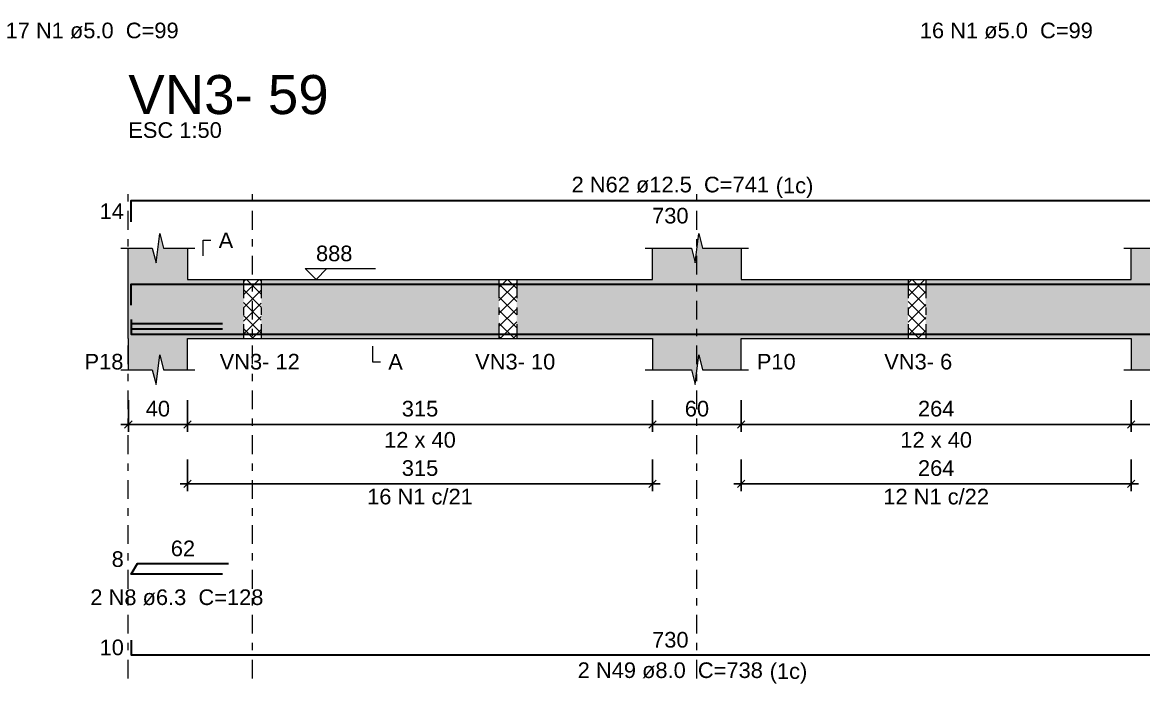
# Model space of a CAD drawing. Header units: millimetres. Extents: x -8 to 605, y -494 to 220.
# Drawn here: x 397.42 to 412.61, y -475.65 to -466.69 of the extents above; entities that cross this region are included whole.
import ezdxf

# ---------------------------------------------------------------- set-up
doc = ezdxf.new("R2010")
doc.units = ezdxf.units.MM
doc.header["$MEASUREMENT"] = 0
doc.linetypes.add('DASHDOT', pattern=[2.54, 1.27, -0.635, 0, -0.635])
doc.linetypes.add('NULL', pattern=[0])
for name, color, linetype, lineweight in [('Descrição da armadura', 7, 'Continuous', 0), ('DT-Barras na forma', 7, 'Continuous', 30), ('DT-Barras rebatidas', 7, 'Continuous', 30), ('DT-Cotas', 7, 'Continuous', 5), ('DT-Forma', 5, 'Continuous', 5), ('DT-Hachura forma vigas', 252, 'Continuous', 5), ('DT-Hachura intersecção vigas', 9, 'Continuous', 5), ('DT-Pontilhado', 9, 'DASHDOT', 5), ('DT-Textos', 7, 'Continuous', 5), ('DT-Título', 5, 'Continuous', 20), ('Textos armaduras', 7, 'Continuous', 0)]:
    doc.layers.add(name, color=color, linetype=linetype, lineweight=lineweight)
doc.styles.add('Arial', font='arial.ttf')
doc.dimstyles.new('UM_50.000000', dxfattribs={"dimtxt": 0.18, "dimasz": 0.1, "dimexe": 0.1, "dimexo": 0.2, "dimgap": 0, "dimtad": 1, "dimtih": 1, "dimtoh": 1, "dimdec": 1, "dimlfac": 50, "dimzin": 0, "dimdsep": 46, "dimtxsty": 'Standard', "dimcen": 0.09, "dimdle": 0.1, "dimadec": 1, "dimazin": 2, "dimtfac": 1, "dimtdec": 4, "dimtofl": 0, "dimtmove": 0, "dimatfit": 3, "dimfxl": 1, "dimtolj": 1, "dimarcsym": 0})
pattern_1 = [(45, (353.43051, -485.02144), (-0.08838835, 0.08838835), []), (135, (353.43051, -485.02144), (-0.08838835, -0.08838835), [])]

# ---------------------------------------------------------------- blocks, each defined once
blk = doc.blocks.new('_Oblique')
at = {"color": 0, "linetype": 'ByBlock', "lineweight": -2}
blk.add_line((-0.5, -0.5), (0.5, 0.5), dxfattribs=at)
blk = doc.blocks.new('*D5027')
at = {"layer": 'Defpoints', "color": 0, "transparency": 16777216}
for p in [(398.857, -471.611), (399.657, -471.611), (399.657, -472.14)]:
    blk.add_point(p, dxfattribs=at)
at = {"layer": 'DT-Cotas', "color": 0, "lineweight": -2, "transparency": 16777216}
for p, q in [((398.857, -471.811), (398.857, -472.24)), ((399.657, -471.811), (399.657, -472.24)), ((398.757, -472.14), (399.757, -472.14))]:
    blk.add_line(p, q, dxfattribs=at)
at = {"layer": 'DT-Cotas', "color": 0, "lineweight": -2, "transparency": 16777216, "xscale": 0.1, "yscale": 0.1, "zscale": 0.1, "rotation": 180}
blk.add_blockref('_Oblique', (398.857, -472.14), dxfattribs=at)
at = {"layer": 'DT-Cotas', "color": 0, "lineweight": -2, "transparency": 16777216, "xscale": 0.1, "yscale": 0.1, "zscale": 0.1}
blk.add_blockref('_Oblique', (399.657, -472.14), dxfattribs=at)
at = {"layer": 'DT-Cotas', "color": 7, "transparency": 16777216, "insert": (399.257, -471.928), "char_height": 0.2118, "attachment_point": 5, "rotation": 0.0057, "style": 'Arial'}
blk.add_mtext('\\A1;40', dxfattribs=at)
blk = doc.blocks.new('*D5028')
at = {"layer": 'Defpoints', "color": 0, "transparency": 16777216}
for p in [(399.657, -471.611), (405.957, -471.611), (405.957, -472.14)]:
    blk.add_point(p, dxfattribs=at)
at = {"layer": 'DT-Cotas', "color": 0, "lineweight": -2, "transparency": 16777216}
for p, q in [((399.657, -471.811), (399.657, -472.24)), ((405.957, -471.811), (405.957, -472.24)), ((399.557, -472.14), (406.057, -472.14))]:
    blk.add_line(p, q, dxfattribs=at)
at = {"layer": 'DT-Cotas', "color": 0, "lineweight": -2, "transparency": 16777216, "xscale": 0.1, "yscale": 0.1, "zscale": 0.1, "rotation": 180}
blk.add_blockref('_Oblique', (399.657, -472.14), dxfattribs=at)
at = {"layer": 'DT-Cotas', "color": 0, "lineweight": -2, "transparency": 16777216, "xscale": 0.1, "yscale": 0.1, "zscale": 0.1}
blk.add_blockref('_Oblique', (405.957, -472.14), dxfattribs=at)
at = {"layer": 'DT-Cotas', "color": 7, "transparency": 16777216, "insert": (402.807, -471.928), "char_height": 0.2118, "attachment_point": 5, "rotation": 0.0057, "style": 'Arial'}
blk.add_mtext('\\A1;315', dxfattribs=at)
blk = doc.blocks.new('*D5029')
at = {"layer": 'Defpoints', "color": 0, "transparency": 16777216}
for p in [(405.957, -471.611), (407.157, -471.611), (407.157, -472.14)]:
    blk.add_point(p, dxfattribs=at)
at = {"layer": 'DT-Cotas', "color": 0, "lineweight": -2, "transparency": 16777216}
for p, q in [((405.957, -471.811), (405.957, -472.24)), ((407.157, -471.811), (407.157, -472.24)), ((405.857, -472.14), (407.257, -472.14))]:
    blk.add_line(p, q, dxfattribs=at)
at = {"layer": 'DT-Cotas', "color": 0, "lineweight": -2, "transparency": 16777216, "xscale": 0.1, "yscale": 0.1, "zscale": 0.1, "rotation": 180}
blk.add_blockref('_Oblique', (405.957, -472.14), dxfattribs=at)
at = {"layer": 'DT-Cotas', "color": 0, "lineweight": -2, "transparency": 16777216, "xscale": 0.1, "yscale": 0.1, "zscale": 0.1}
blk.add_blockref('_Oblique', (407.157, -472.14), dxfattribs=at)
at = {"layer": 'DT-Cotas', "color": 7, "transparency": 16777216, "insert": (406.557, -471.928), "char_height": 0.2118, "attachment_point": 5, "rotation": 0.0057, "style": 'Arial'}
blk.add_mtext('\\A1;60', dxfattribs=at)
blk = doc.blocks.new('*D5030')
at = {"layer": 'Defpoints', "color": 0, "transparency": 16777216}
for p in [(407.157, -471.611), (412.437, -471.611), (412.437, -472.14)]:
    blk.add_point(p, dxfattribs=at)
at = {"layer": 'DT-Cotas', "color": 0, "lineweight": -2, "transparency": 16777216}
for p, q in [((407.157, -471.811), (407.157, -472.24)), ((412.437, -471.811), (412.437, -472.24)), ((407.057, -472.14), (412.537, -472.14))]:
    blk.add_line(p, q, dxfattribs=at)
at = {"layer": 'DT-Cotas', "color": 0, "lineweight": -2, "transparency": 16777216, "xscale": 0.1, "yscale": 0.1, "zscale": 0.1, "rotation": 180}
blk.add_blockref('_Oblique', (407.157, -472.14), dxfattribs=at)
at = {"layer": 'DT-Cotas', "color": 0, "lineweight": -2, "transparency": 16777216, "xscale": 0.1, "yscale": 0.1, "zscale": 0.1}
blk.add_blockref('_Oblique', (412.437, -472.14), dxfattribs=at)
at = {"layer": 'DT-Cotas', "color": 7, "transparency": 16777216, "insert": (409.797, -471.928), "char_height": 0.2118, "attachment_point": 5, "style": 'Arial'}
blk.add_mtext('\\A1;264', dxfattribs=at)
blk = doc.blocks.new('*D5031')
at = {"layer": 'Defpoints', "color": 0, "transparency": 16777216}
for p in [(412.437, -471.611), (413.537, -471.611), (413.537, -472.14)]:
    blk.add_point(p, dxfattribs=at)
at = {"layer": 'DT-Cotas', "color": 0, "lineweight": -2, "transparency": 16777216}
for p, q in [((412.437, -471.811), (412.437, -472.24)), ((413.537, -471.811), (413.537, -472.24)), ((412.337, -472.14), (413.637, -472.14))]:
    blk.add_line(p, q, dxfattribs=at)
at = {"layer": 'DT-Cotas', "color": 0, "lineweight": -2, "transparency": 16777216, "xscale": 0.1, "yscale": 0.1, "zscale": 0.1, "rotation": 180}
blk.add_blockref('_Oblique', (412.437, -472.14), dxfattribs=at)
at = {"layer": 'DT-Cotas', "color": 0, "lineweight": -2, "transparency": 16777216, "xscale": 0.1, "yscale": 0.1, "zscale": 0.1}
blk.add_blockref('_Oblique', (413.537, -472.14), dxfattribs=at)
at = {"layer": 'DT-Cotas', "color": 7, "transparency": 16777216, "insert": (412.987, -471.928), "char_height": 0.2118, "attachment_point": 5, "rotation": 0.0057, "style": 'Arial'}
blk.add_mtext('\\A1;55', dxfattribs=at)
blk = doc.blocks.new('*D5034')
at = {"layer": 'Defpoints', "color": 0, "transparency": 16777216}
for p in [(399.657, -472.416), (405.957, -472.416), (405.957, -472.945)]:
    blk.add_point(p, dxfattribs=at)
at = {"layer": 'DT-Cotas', "color": 0, "lineweight": -2, "transparency": 16777216}
for p, q in [((399.657, -472.616), (399.657, -473.045)), ((405.957, -472.616), (405.957, -473.045)), ((399.557, -472.945), (406.057, -472.945))]:
    blk.add_line(p, q, dxfattribs=at)
at = {"layer": 'DT-Cotas', "color": 0, "lineweight": -2, "transparency": 16777216, "xscale": 0.1, "yscale": 0.1, "zscale": 0.1, "rotation": 180}
blk.add_blockref('_Oblique', (399.657, -472.945), dxfattribs=at)
at = {"layer": 'DT-Cotas', "color": 0, "lineweight": -2, "transparency": 16777216, "xscale": 0.1, "yscale": 0.1, "zscale": 0.1}
blk.add_blockref('_Oblique', (405.957, -472.945), dxfattribs=at)
at = {"layer": 'DT-Cotas', "color": 7, "transparency": 16777216, "insert": (402.807, -472.733), "char_height": 0.2118, "attachment_point": 5, "rotation": 0.0057, "style": 'Arial'}
blk.add_mtext('\\A1;315', dxfattribs=at)
blk = doc.blocks.new('*D5035')
at = {"layer": 'Defpoints', "color": 0, "transparency": 16777216}
for p in [(407.157, -472.416), (412.437, -472.416), (412.437, -472.945)]:
    blk.add_point(p, dxfattribs=at)
at = {"layer": 'DT-Cotas', "color": 0, "lineweight": -2, "transparency": 16777216}
for p, q in [((407.157, -472.616), (407.157, -473.045)), ((412.437, -472.616), (412.437, -473.045)), ((407.057, -472.945), (412.537, -472.945))]:
    blk.add_line(p, q, dxfattribs=at)
at = {"layer": 'DT-Cotas', "color": 0, "lineweight": -2, "transparency": 16777216, "xscale": 0.1, "yscale": 0.1, "zscale": 0.1, "rotation": 180}
blk.add_blockref('_Oblique', (407.157, -472.945), dxfattribs=at)
at = {"layer": 'DT-Cotas', "color": 0, "lineweight": -2, "transparency": 16777216, "xscale": 0.1, "yscale": 0.1, "zscale": 0.1}
blk.add_blockref('_Oblique', (412.437, -472.945), dxfattribs=at)
at = {"layer": 'DT-Cotas', "color": 7, "transparency": 16777216, "insert": (409.797, -472.733), "char_height": 0.2118, "attachment_point": 5, "style": 'Arial'}
blk.add_mtext('\\A1;264', dxfattribs=at)

msp = doc.modelspace()

# ---------------------------------------------------------------- hatches: boundary and pattern name
at = {"layer": 'DT-Hachura forma vigas', "linetype": 'Continuous'}
for points in [[(399.6566, -470.9754), (400.4166, -470.9754), (400.4166, -470.1754), (399.6566, -470.1754), (399.6566, -469.7518), (399.3316, -469.7518), (399.2816, -469.5518), (399.2316, -469.9518), (399.1816, -469.7518), (398.8566, -469.7518), (398.8566, -470.1754), (398.8566, -470.9754), (398.8566, -471.399), (399.1816, -471.399), (399.2316, -471.599), (399.2816, -471.199), (399.3316, -471.399), (399.6566, -471.399), (399.6566, -470.9754)], [(407.1568, -470.9754), (409.4166, -470.9754), (409.4166, -470.1754), (407.1568, -470.1754), (407.1568, -469.7518), (406.6318, -469.7518), (406.5818, -469.5518), (406.5318, -469.9518), (406.4818, -469.7518), (405.9568, -469.7518), (405.9568, -470.1754), (404.1166, -470.1754), (404.1166, -470.9754), (405.9568, -470.9754), (405.9568, -471.399), (406.4818, -471.399), (406.5318, -471.599), (406.5818, -471.199), (406.6318, -471.399), (407.1568, -471.399), (407.1568, -470.9754)], [(413.5368, -471.399), (413.5368, -470.9754), (413.5368, -470.1754), (413.5368, -469.7518), (413.0618, -469.7518), (413.0118, -469.5518), (412.9618, -469.9518), (412.9118, -469.7518), (412.4368, -469.7518), (412.4368, -470.1754), (409.6566, -470.1754), (409.6566, -470.9754), (412.4368, -470.9754), (412.4368, -471.399), (412.9118, -471.399), (412.9618, -471.599), (413.0118, -471.199), (413.0618, -471.399), (413.5368, -471.399)], [(400.6566, -470.9754), (403.8766, -470.9754), (403.8766, -470.1754), (400.6566, -470.1754), (400.6566, -470.9754)]]:
    msp.add_hatch(color=252, dxfattribs=at).paths.add_polyline_path(points)
at = {"layer": 'DT-Hachura intersecção vigas', "linetype": 'Continuous'}
h = msp.add_hatch(dxfattribs=at)
h.set_pattern_fill('ANSI37', color=9, style=0)
h.set_pattern_definition(pattern_1)
h.paths.add_polyline_path([(400.4166, -470.9754), (400.6566, -470.9754), (400.6566, -470.1754), (400.4166, -470.1754), (400.4166, -470.9754)])
h = msp.add_hatch(dxfattribs=at)
h.set_pattern_fill('ANSI37', color=9, style=0)
h.set_pattern_definition(pattern_1)
h.paths.add_polyline_path([(403.8766, -470.9754), (404.1166, -470.9754), (404.1166, -470.1754), (403.8766, -470.1754), (403.8766, -470.9754)])
h = msp.add_hatch(dxfattribs=at)
h.set_pattern_fill('ANSI37', color=9, style=0)
h.set_pattern_definition(pattern_1)
h.paths.add_polyline_path([(409.4166, -470.9754), (409.6566, -470.9754), (409.6566, -470.1754), (409.4166, -470.1754), (409.4166, -470.9754)])

# ---------------------------------------------------------------- linework, layer by layer
at = {"layer": 'DT-Barras na forma'}
for p, q in [((398.8966, -470.7722), (400.1313, -470.7722)), ((398.8966, -470.8448), (400.1313, -470.8448))]:
    msp.add_line(p, q, dxfattribs=at)
for points in [[(398.8966, -470.5254), (398.8966, -470.2379), (413.4968, -470.2379)], [(398.8966, -470.7174), (398.8966, -470.9174), (413.4968, -470.9174)]]:
    msp.add_lwpolyline(points, dxfattribs=at)
at = {"layer": 'DT-Barras rebatidas'}
for points in [[(398.8966, -469.3958), (398.8966, -469.1083), (413.4968, -469.1083)], [(400.1313, -474.1693), (398.8966, -474.1693), (398.9792, -474.0262), (400.2139, -474.0262)], [(398.8966, -475.0644), (398.8966, -475.2644), (413.4968, -475.2644)]]:
    msp.add_lwpolyline(points, dxfattribs=at)
at = {"layer": 'DT-Forma'}
for p, q in [((399.2316, -469.9518), (399.2816, -469.5518)), ((399.2816, -469.5518), (399.3316, -469.7518)), ((406.5318, -469.9518), (406.5818, -469.5518)), ((406.5818, -469.5518), (406.6318, -469.7518)), ((398.7566, -469.7518), (399.1816, -469.7518)), ((398.8566, -470.1754), (398.8566, -469.7518)), ((399.1816, -469.7518), (399.2316, -469.9518)), ((399.3316, -469.7518), (399.7566, -469.7518)), ((399.6566, -469.7518), (399.6566, -470.1754)), ((405.8568, -469.7518), (406.4818, -469.7518)), ((405.9568, -470.1754), (405.9568, -469.7518)), ((406.4818, -469.7518), (406.5318, -469.9518)), ((406.6318, -469.7518), (407.2568, -469.7518)), ((407.1568, -469.7518), (407.1568, -470.1754)), ((412.3368, -469.7518), (412.9118, -469.7518)), ((412.4368, -470.1754), (412.4368, -469.7518)), ((399.6566, -470.1754), (400.4166, -470.1754)), ((400.4166, -470.1754), (400.6566, -470.1754)), ((400.6566, -470.1754), (403.8766, -470.1754)), ((403.8766, -470.1754), (404.1166, -470.1754)), ((404.1166, -470.1754), (405.9568, -470.1754)), ((407.1568, -470.1754), (409.4166, -470.1754)), ((409.4166, -470.1754), (409.6566, -470.1754)), ((409.6566, -470.1754), (412.4368, -470.1754)), ((398.8566, -470.9754), (398.8566, -471.399)), ((399.6566, -471.399), (399.6566, -470.9754)), ((399.6566, -470.9754), (400.4166, -470.9754)), ((400.4166, -470.9754), (400.6566, -470.9754)), ((400.6566, -470.9754), (403.8766, -470.9754)), ((403.8766, -470.9754), (404.1166, -470.9754)), ((404.1166, -470.9754), (405.9568, -470.9754)), ((405.9568, -470.9754), (405.9568, -471.399)), ((407.1568, -471.399), (407.1568, -470.9754)), ((407.1568, -470.9754), (409.4166, -470.9754)), ((409.4166, -470.9754), (409.6566, -470.9754)), ((409.6566, -470.9754), (412.4368, -470.9754)), ((412.4368, -470.9754), (412.4368, -471.399)), ((399.2316, -471.599), (399.2816, -471.199)), ((399.2816, -471.199), (399.3316, -471.399)), ((406.5318, -471.599), (406.5818, -471.199)), ((406.5818, -471.199), (406.6318, -471.399)), ((398.7566, -471.399), (399.1816, -471.399)), ((399.1816, -471.399), (399.2316, -471.599)), ((399.3316, -471.399), (399.7566, -471.399)), ((405.8568, -471.399), (406.4818, -471.399)), ((406.4818, -471.399), (406.5318, -471.599)), ((406.6318, -471.399), (407.2568, -471.399)), ((412.3368, -471.399), (412.9118, -471.399))]:
    msp.add_line(p, q, dxfattribs=at)
at = {"layer": 'DT-Forma', "linetype": 'Continuous'}
msp.add_line((398.8566, -470.9754), (398.8566, -470.1754), dxfattribs=at)
at = {"layer": 'DT-Pontilhado', "ltscale": 0.2}
for p, q in [((398.8566, -475.5821), (398.8566, -468.8965)), ((400.5366, -475.5821), (400.5366, -468.8965)), ((406.5568, -475.5821), (406.5568, -468.8965)), ((400.4166, -470.1754), (400.4166, -470.9754)), ((400.6566, -470.1754), (400.6566, -470.9754)), ((403.8766, -470.1754), (403.8766, -470.9754)), ((404.1166, -470.1754), (404.1166, -470.9754)), ((409.4166, -470.1754), (409.4166, -470.9754)), ((409.6566, -470.1754), (409.6566, -470.9754))]:
    msp.add_line(p, q, dxfattribs=at)
at = {"layer": 'DT-Textos'}
for points in [[(399.8684, -469.8577), (399.8684, -469.6459), (399.9743, -469.6459)], [(401.5467, -470.0271), (401.3984, -470.1754), (401.2502, -470.0271), (402.2033, -470.0271)], [(402.1652, -471.0813), (402.1652, -471.2931), (402.2711, -471.2931)]]:
    msp.add_lwpolyline(points, dxfattribs=at)

# ---------------------------------------------------------------- texts
at = {"layer": 'Descrição da armadura', "linetype": 'NULL', "char_height": 0.2118, "attachment_point": 8, "line_spacing_factor": 0.9, "style": 'Arial'}
for s, insert, width in [('17 N1 ø5.0  C=99', (398.3663, -466.914), 4.686721), ('16 N1 ø5.0  C=99', (410.7474, -466.914), 4.686721), ('2 N62 ø12.5  C=741', (406.1963, -469.002), 5.344721), ('16 N1 c/21', (402.8067, -473.2268), 2.86156), ('12 N1 c/22', (409.7968, -473.2268), 2.86156), ('2 N8 ø6.3  C=128', (399.5143, -474.593), 4.686721), ('2 N49 ø8.0  C=738', (406.1963, -475.582), 5.015721)]:
    msp.add_mtext(s, dxfattribs=dict(at, insert=insert, width=width))
at = {"layer": 'DT-Textos', "linetype": 'NULL', "char_height": 0.2118, "line_spacing_factor": 0.798, "style": 'Arial'}
for s, insert, width, attachment_point in [('ESC 1:50', (398.8563, -468.261), 2.532883, 7), ('(1c)', (407.6243, -469.0719), 1.018965, 7), ('A', (400.0803, -469.752), 0.394865, 7), ('888', (401.3983, -469.932), 0.987001, 7), ('P18', (398.2636, -471.399), 1.052866, 7), ('VN3- 12', (400.0936, -471.399), 2.170627, 7), ('A', (402.3768, -471.399), 0.394865, 7), ('VN3- 10', (403.5536, -471.399), 2.170627, 7), ('P10', (407.3683, -471.399), 1.052866, 7), ('VN3- 6', (409.0936, -471.399), 1.841627, 7), ('12 x 40', (402.8063, -472.458), 1.940747, 8), ('12 x 40', (409.7973, -472.458), 1.940747, 8), ('(1c)', (407.5423, -475.6519), 1.018965, 7)]:
    msp.add_mtext(s, dxfattribs=dict(at, insert=insert, width=width, attachment_point=attachment_point))
at = {"layer": 'DT-Título', "linetype": 'NULL', "insert": (398.8563, -467.9431), "char_height": 0.5295, "width": 5.426568, "attachment_point": 7, "line_spacing_factor": 0.798, "style": 'Arial'}
msp.add_mtext('VN3- 59', dxfattribs=at)
at = {"layer": 'Textos armaduras', "linetype": 'NULL', "char_height": 0.2118, "line_spacing_factor": 0.9, "style": 'Arial'}
for s, insert, width, attachment_point in [('14', (398.7966, -469.3579), 1.058001, 9), ('730', (406.1967, -469.2056), 1.387001, 2), ('62', (399.5965, -473.9289), 1.058001, 8), ('8', (398.7955, -474.074), 0.729, 9), ('10', (398.7966, -475.2703), 1.058001, 9), ('730', (406.1967, -475.1671), 1.387001, 8)]:
    msp.add_mtext(s, dxfattribs=dict(at, insert=insert, width=width, attachment_point=attachment_point))

# ---------------------------------------------------------------- dimensions: what is measured, and where the dimension line sits
at = {"layer": 'DT-Cotas'}
for base, p1, p2, picture, middle in [((399.6566, -472.1403), (398.8566, -471.6108), (399.6566, -471.6108), '*D5027', (399.2566, -471.9285)), ((405.9568, -472.1403), (399.6566, -471.6108), (405.9568, -471.6108), '*D5028', (402.8067, -471.9285)), ((407.1568, -472.1403), (405.9568, -471.6108), (407.1568, -471.6108), '*D5029', (406.5568, -471.9285)), ((413.5368, -472.1403), (412.4368, -471.6108), (413.5368, -471.6108), '*D5031', (412.9868, -471.9285)), ((405.9568, -472.9451), (399.6566, -472.4156), (405.9568, -472.4156), '*D5034', (402.8067, -472.7333))]:
    dim = msp.add_linear_dim(base=base, p1=p1, p2=p2, dimstyle='UM_50.000000', override={"dimtxt": 0.2118, "dimasz": 0.1, "dimexe": 0.1, "dimexo": 0.2, "dimtad": 1, "dimtih": 0, "dimtoh": 0, "dimdec": 1, "dimlfac": 50, "dimzin": 8, "dimtxsty": 'Arial', "dimblk": 'Oblique', "dimblk1": 'Oblique', "dimblk2": 'Oblique', "dimsah": 1, "dimdle": 0.1, "dimse1": 0, "dimse2": 0, "dimclrt": 7, "dimadec": 1, "dimazin": 3, "dimtmove": 2, "dimldrblk": 'Oblique'}, dxfattribs=at)
    dim.commit()
    dim.dimension.update_dxf_attribs({"geometry": picture, "text_midpoint": middle, "dimtype": 160, "text_rotation": 0.00573})
for base, p1, p2, picture, middle in [((412.4368, -472.1403), (407.1568, -471.6108), (412.4368, -471.6108), '*D5030', (409.7968, -471.9285)), ((412.4368, -472.9451), (407.1568, -472.4156), (412.4368, -472.4156), '*D5035', (409.7968, -472.7333))]:
    dim = msp.add_linear_dim(base=base, p1=p1, p2=p2, dimstyle='UM_50.000000', override={"dimtxt": 0.2118, "dimasz": 0.1, "dimexe": 0.1, "dimexo": 0.2, "dimtad": 1, "dimtih": 0, "dimtoh": 0, "dimdec": 1, "dimlfac": 50, "dimzin": 8, "dimtxsty": 'Arial', "dimblk": 'Oblique', "dimblk1": 'Oblique', "dimblk2": 'Oblique', "dimsah": 1, "dimdle": 0.1, "dimse1": 0, "dimse2": 0, "dimclrt": 7, "dimadec": 1, "dimazin": 3, "dimtmove": 2, "dimldrblk": 'Oblique'}, dxfattribs=at)
    dim.commit()
    dim.dimension.update_dxf_attribs({"geometry": picture, "text_midpoint": middle, "dimtype": 160})

doc.saveas('drawing.dxf')
